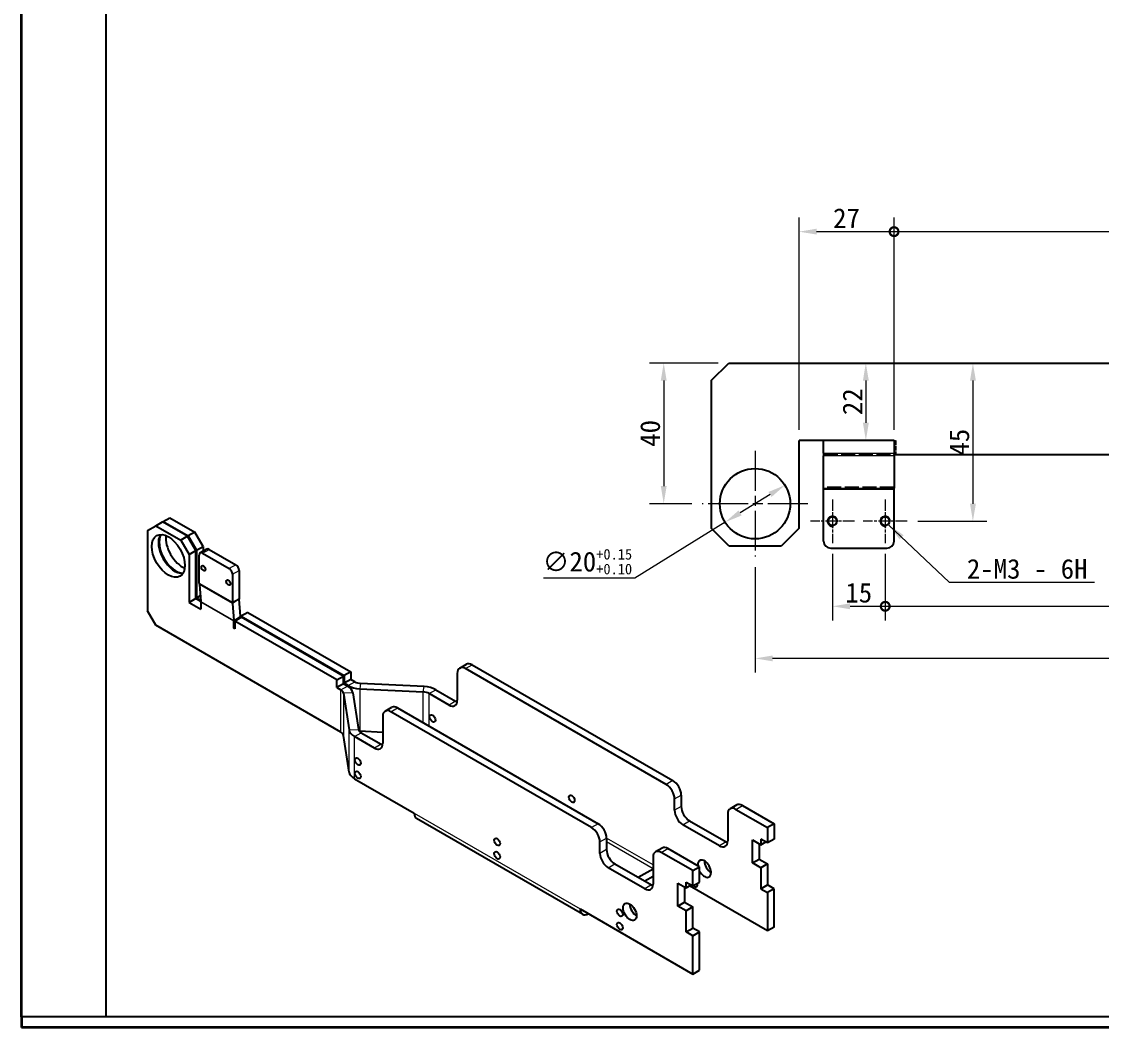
# Model space of a CAD drawing. Header units: millimetres. Extents: x 12 to 829, y 11 to 583.
# Drawn here: x 12 to 318.9, y 11 to 297 of the extents above; entities that cross this region are included whole.
import ezdxf

# ---------------------------------------------------------------- set-up
doc = ezdxf.new("R2010")
doc.units = ezdxf.units.MM
doc.header["$LTSCALE"] = 2
doc.linetypes.add('CHAIN', pattern=[0.3543, 0.2362, -0.0295, 0.0591, -0.0295])
doc.linetypes.add('DASHED', pattern=[0.2067, 0.1654, -0.0413])
for name, color, linetype, lineweight, true_color in [('中心标记 (ISO)', 1, 'CHAIN', 18, 0xff0000), ('尺寸 (ISO)', 7, 'Continuous', 18, 0x008000), ('符号 (ISO)', 7, 'Continuous', 18, 0x008000), ('隐藏 (ISO)', 5, 'DASHED', 18, 0x0000ff), ('隐藏窄的 (ISO)', 5, 'DASHED', 18, 0x0000ff)]:
    doc.layers.add(name, color=color, linetype=linetype, lineweight=lineweight, true_color=true_color)
for name, color, linetype, lineweight in [('可见 (ISO)', 7, 'Continuous', 25), ('可见窄的 (ISO)', 7, 'Continuous', 18), ('图框 (ISO)', 7, 'Continuous', 35)]:
    doc.layers.add(name, color=color, linetype=linetype, lineweight=lineweight)
doc.styles.add('文本样式74', font='SimSun.ttf')
doc.styles.add('最新国标', font='simfang.ttf')
doc.dimstyles.new('默认 (GB)', dxfattribs={"dimscale": 2, "dimtxt": 2.8, "dimasz": 2.5, "dimexe": 2, "dimexo": 1.5, "dimgap": 0.5, "dimtad": 1, "dimtoh": 1, "dimdsep": 46, "dimtxsty": '最新国标', "dimcen": 0.09, "dimdle": 10, "dimclrd": 256, "dimclre": 256, "dimclrt": 256, "dimaunit": 1, "dimadec": 3, "dimazin": 2, "dimtfac": 0.535714, "dimtmove": 0, "dimatfit": 3, "dimfxl": 0, "dimtolj": 1, "dimtzin": 0, "dimlwd": -1, "dimlwe": -1, "dimarcsym": 0})
doc.dimstyles.new('默认 (GB)$7', dxfattribs={"dimscale": 2, "dimtxt": 2.8, "dimasz": 2.5, "dimexe": 2, "dimexo": 1.5, "dimgap": 0.5, "dimtad": 1, "dimtoh": 1, "dimdsep": 46, "dimtxsty": '最新国标', "dimcen": 0.09, "dimdle": 10, "dimclrd": 256, "dimclre": 256, "dimclrt": 256, "dimaunit": 1, "dimadec": 3, "dimazin": 2, "dimtfac": 0.535714, "dimtmove": 0, "dimatfit": 3, "dimfxl": 0, "dimtolj": 1, "dimtzin": 0, "dimlwd": -1, "dimlwe": -1, "dimarcsym": 0})

# ---------------------------------------------------------------- blocks, each defined once
blk = doc.blocks.new('图框 最新国标')
at = {"layer": '图框 (ISO)'}
for p, q in [((6, 7), (6, 291.5)), ((6, 7), (6, 5.5)), ((6, 7), (6, 5.5)), ((414.5, 5.5), (6, 5.5))]:
    blk.add_line(p, q, dxfattribs=at)
at = {"layer": '图框 (ISO)', "color": 7, "linetype": 'Continuous', "lineweight": 25}
for p, q in [((18, 7), (18, 290)), ((413, 7), (6, 7)), ((413, 7), (18, 7))]:
    blk.add_line(p, q, dxfattribs=at)
at = {"layer": '图框 (ISO)', "style": '文本样式74'}
blk.add_attdef('零件代号_001', (44.32, 287.25), '', height=2.5, rotation=180, dxfattribs=at)
blk = doc.blocks.new('_DotSmall')
at = {"color": 0, "linetype": 'ByBlock', "const_width": 0.5}
blk.add_lwpolyline([(-0.0625, 0, 1), (0.0625, 0, 1)], format="xyb", close=True, dxfattribs=at)
blk = doc.blocks.new('*D39')
at = {"layer": 'Defpoints', "color": 0, "transparency": 16777216}
for p in [(242.47, 148.68), (257.47, 148.68), (257.47, 130.74)]:
    blk.add_point(p, dxfattribs=at)
at = {"layer": '尺寸 (ISO)', "color": 116, "true_color": 0x00803f, "transparency": 16777216}
for p, q in [((242.47, 145.68), (242.47, 126.74)), ((257.47, 145.68), (257.47, 126.74)), ((247.47, 130.74), (257.47, 130.74))]:
    blk.add_line(p, q, dxfattribs=at)
blk.add_solid([(247.47, 131.58), (247.47, 129.91), (242.47, 130.74)], dxfattribs=at)
at = {"layer": '尺寸 (ISO)', "color": 116, "true_color": 0x00803f, "transparency": 16777216, "xscale": 5, "yscale": 5, "zscale": 5}
blk.add_blockref('_DotSmall', (257.47, 130.74), dxfattribs=at)
at = {"layer": '尺寸 (ISO)', "transparency": 16777216, "insert": (249.95, 134.57), "char_height": 5.6, "attachment_point": 5, "style": '最新国标'}
blk.add_mtext('\\A1;15', dxfattribs=at)
blk = doc.blocks.new('*D40')
at = {"layer": 'Defpoints', "color": 0, "transparency": 16777216}
for p in [(257.47, 148.68), (556.97, 145.91), (556.97, 130.74)]:
    blk.add_point(p, dxfattribs=at)
at = {"layer": '尺寸 (ISO)', "color": 116, "true_color": 0x00803f, "transparency": 16777216}
for p, q in [((257.47, 145.68), (257.47, 126.74)), ((556.97, 142.91), (556.97, 126.74)), ((257.47, 130.74), (551.97, 130.74))]:
    blk.add_line(p, q, dxfattribs=at)
blk.add_solid([(551.97, 131.58), (551.97, 129.91), (556.97, 130.74)], dxfattribs=at)
at = {"layer": '尺寸 (ISO)', "color": 116, "true_color": 0x00803f, "transparency": 16777216, "xscale": 5, "yscale": 5, "zscale": 5, "rotation": 180}
blk.add_blockref('_DotSmall', (257.47, 130.74), dxfattribs=at)
at = {"layer": '尺寸 (ISO)', "transparency": 16777216, "insert": (407.24, 134.59), "char_height": 5.6, "attachment_point": 5, "style": '最新国标'}
blk.add_mtext('\\A1;299.5', dxfattribs=at)
blk = doc.blocks.new('*D41')
at = {"layer": 'Defpoints', "color": 0, "transparency": 16777216}
for p in [(220.47, 144.91), (556.97, 145.91), (220.47, 115.92)]:
    blk.add_point(p, dxfattribs=at)
at = {"layer": '尺寸 (ISO)', "color": 116, "true_color": 0x00803f, "transparency": 16777216}
for p, q in [((220.47, 141.91), (220.47, 111.92)), ((556.97, 142.91), (556.97, 111.92)), ((551.97, 115.92), (225.47, 115.92))]:
    blk.add_line(p, q, dxfattribs=at)
for points in [[(225.47, 116.75), (225.47, 115.09), (220.47, 115.92)], [(551.97, 116.75), (551.97, 115.09), (556.97, 115.92)]]:
    blk.add_solid(points, dxfattribs=at)
at = {"layer": '尺寸 (ISO)', "transparency": 16777216, "insert": (388.72, 119.77), "char_height": 5.6, "attachment_point": 5, "style": '最新国标'}
blk.add_mtext('\\A1;336.5', dxfattribs=at)
blk = doc.blocks.new('*D42')
at = {"layer": 'Defpoints', "color": 0, "transparency": 16777216}
for p in [(282.39, 199.91), (263.7, 154.91), (282.39, 154.91)]:
    blk.add_point(p, dxfattribs=at)
at = {"layer": '尺寸 (ISO)', "color": 116, "true_color": 0x00803f, "transparency": 16777216}
for p, q in [((282.39, 194.91), (282.39, 159.91)), ((266.7, 154.91), (286.39, 154.91))]:
    blk.add_line(p, q, dxfattribs=at)
for points in [[(281.56, 194.91), (283.23, 194.91), (282.39, 199.91)], [(281.56, 159.91), (283.23, 159.91), (282.39, 154.91)]]:
    blk.add_solid(points, dxfattribs=at)
at = {"layer": '尺寸 (ISO)', "transparency": 16777216, "insert": (278.56, 177.41), "char_height": 5.6, "attachment_point": 5, "rotation": 90, "style": '最新国标'}
blk.add_mtext('\\A1;45', dxfattribs=at)
blk = doc.blocks.new('*D43')
at = {"layer": 'Defpoints', "color": 0, "transparency": 16777216}
for p in [(212.97, 199.91), (194.51, 159.91), (205.47, 159.91)]:
    blk.add_point(p, dxfattribs=at)
at = {"layer": '尺寸 (ISO)', "color": 116, "true_color": 0x00803f, "transparency": 16777216}
for p, q in [((209.97, 199.91), (190.51, 199.91)), ((194.51, 194.91), (194.51, 164.91)), ((202.47, 159.91), (190.51, 159.91))]:
    blk.add_line(p, q, dxfattribs=at)
for points in [[(193.68, 194.91), (195.34, 194.91), (194.51, 199.91)], [(193.68, 164.91), (195.34, 164.91), (194.51, 159.91)]]:
    blk.add_solid(points, dxfattribs=at)
at = {"layer": '尺寸 (ISO)', "transparency": 16777216, "insert": (190.68, 179.91), "char_height": 5.6, "attachment_point": 5, "rotation": 90, "style": '最新国标'}
blk.add_mtext('\\A1;40', dxfattribs=at)
blk = doc.blocks.new('*D58')
at = {"layer": 'Defpoints', "color": 0, "transparency": 16777216}
for p in [(228.97, 165.18), (211.97, 154.65)]:
    blk.add_point(p, dxfattribs=at)
at = {"layer": '尺寸 (ISO)', "color": 116, "true_color": 0x00803f, "transparency": 16777216}
for p, q in [((224.72, 162.54), (216.22, 157.28)), ((211.97, 154.65), (186.29, 138.74)), ((186.29, 138.74), (160.33, 138.74))]:
    blk.add_line(p, q, dxfattribs=at)
for points in [[(224.28, 163.25), (225.16, 161.84), (228.97, 165.18)], [(215.78, 157.99), (216.66, 156.57), (211.97, 154.65)]]:
    blk.add_solid(points, dxfattribs=at)
at = {"layer": '尺寸 (ISO)', "transparency": 16777216, "insert": (172.81, 143.44), "char_height": 5.6, "attachment_point": 5, "style": '最新国标'}
blk.add_mtext('\\A1;∅20{\\H3;\\S+0.15^ +0.10;}', dxfattribs=at)
blk = doc.blocks.new('*D60')
at = {"layer": 'Defpoints', "color": 0, "transparency": 16777216}
for p in [(259.97, 237.27), (232.97, 177.91), (259.97, 177.91)]:
    blk.add_point(p, dxfattribs=at)
at = {"layer": '尺寸 (ISO)', "color": 116, "true_color": 0x00803f, "transparency": 16777216}
for p, q in [((232.97, 180.91), (232.97, 241.27)), ((259.97, 180.91), (259.97, 241.27)), ((237.97, 237.27), (259.97, 237.27))]:
    blk.add_line(p, q, dxfattribs=at)
blk.add_solid([(237.97, 238.11), (237.97, 236.44), (232.97, 237.27)], dxfattribs=at)
at = {"layer": '尺寸 (ISO)', "color": 116, "true_color": 0x00803f, "transparency": 16777216, "xscale": 5, "yscale": 5, "zscale": 5}
blk.add_blockref('_DotSmall', (259.97, 237.27), dxfattribs=at)
at = {"layer": '尺寸 (ISO)', "transparency": 16777216, "insert": (246.47, 241.1), "char_height": 5.6, "attachment_point": 5, "style": '最新国标'}
blk.add_mtext('\\A1;27', dxfattribs=at)
blk = doc.blocks.new('*D61')
at = {"layer": 'Defpoints', "color": 0, "transparency": 16777216}
for p in [(556.97, 237.27), (556.97, 199.91), (259.97, 177.91)]:
    blk.add_point(p, dxfattribs=at)
at = {"layer": '尺寸 (ISO)', "color": 116, "true_color": 0x00803f, "transparency": 16777216}
for p, q in [((259.97, 180.91), (259.97, 241.27)), ((556.97, 202.91), (556.97, 241.27)), ((259.97, 237.27), (551.97, 237.27))]:
    blk.add_line(p, q, dxfattribs=at)
blk.add_solid([(551.97, 238.11), (551.97, 236.44), (556.97, 237.27)], dxfattribs=at)
at = {"layer": '尺寸 (ISO)', "color": 116, "true_color": 0x00803f, "transparency": 16777216, "xscale": 5, "yscale": 5, "zscale": 5, "rotation": 180}
blk.add_blockref('_DotSmall', (259.97, 237.27), dxfattribs=at)
at = {"layer": '尺寸 (ISO)', "transparency": 16777216, "insert": (408.47, 241.1), "char_height": 5.6, "attachment_point": 5, "style": '最新国标'}
blk.add_mtext('\\A1;297', dxfattribs=at)
blk = doc.blocks.new('*D62')
at = {"layer": 'Defpoints', "color": 0, "transparency": 16777216}
for p in [(251.96, 199.91), (251.96, 177.91), (251.96, 177.91)]:
    blk.add_point(p, dxfattribs=at)
at = {"layer": '尺寸 (ISO)', "color": 116, "true_color": 0x00803f, "transparency": 16777216}
blk.add_line((251.96, 194.91), (251.96, 182.91), dxfattribs=at)
for points in [[(251.13, 194.91), (252.8, 194.91), (251.96, 199.91)], [(251.13, 182.91), (252.8, 182.91), (251.96, 177.91)]]:
    blk.add_solid(points, dxfattribs=at)
at = {"layer": '尺寸 (ISO)', "transparency": 16777216, "insert": (248.16, 188.91), "char_height": 5.6, "attachment_point": 5, "rotation": 90, "style": '最新国标'}
blk.add_mtext('\\A1;22', dxfattribs=at)

msp = doc.modelspace()

# ---------------------------------------------------------------- linework, layer by layer
at = {"layer": '中心标记 (ISO)', "ltscale": 23.990969}
for p, q in [((220.4697, 174.9114), (220.4697, 144.9114)), ((235.4697, 159.9114), (205.4697, 159.9114))]:
    msp.add_line(p, q, dxfattribs=at)
at = {"layer": '中心标记 (ISO)', "ltscale": 6.922167}
for p, q in [((242.4697, 161.1409), (242.4697, 148.6819)), ((257.4697, 161.1409), (257.4697, 148.6819)), ((248.6992, 154.9114), (236.2402, 154.9114)), ((263.6992, 154.9114), (251.2402, 154.9114))]:
    msp.add_line(p, q, dxfattribs=at)
at = {"layer": '可见 (ISO)'}
for p, q in [((207.9697, 194.9114), (212.9697, 199.9114)), ((212.9697, 199.9114), (324.4378, 199.9114)), ((207.9697, 194.9114), (207.9697, 152.9114)), ((232.9697, 152.9114), (232.9697, 177.9114)), ((259.9697, 177.9114), (232.9697, 177.9114)), ((239.9697, 174.2607), (239.9697, 177.9114)), ((259.9697, 177.9114), (259.9697, 173.9114)), ((239.9697, 174.2607), (239.9697, 173.5635)), ((239.9697, 164.2974), (239.9697, 173.5635)), ((259.9697, 173.9114), (321.9697, 173.9114)), ((259.9697, 173.5635), (259.9697, 173.9114)), ((259.9697, 173.5635), (259.9697, 164.2974)), ((239.9697, 163.9488), (239.9697, 164.2974)), ((239.9697, 149.2981), (239.9697, 163.9488)), ((259.9697, 163.9488), (259.9697, 164.2974)), ((259.9697, 149.2981), (259.9697, 163.9488)), ((47.824, 152.2753), (50.181, 153.6362)), ((50.181, 153.6362), (52.0666, 154.7248)), ((50.181, 153.6362), (57.2521, 149.5537)), ((52.0666, 154.7248), (52.2777, 154.8467)), ((59.1377, 150.6423), (52.0666, 154.7248)), ((52.2777, 154.8467), (54.1633, 155.9353)), ((52.2777, 154.8467), (59.3487, 150.7642)), ((54.1633, 155.9353), (61.2343, 151.8528)), ((47.824, 152.2753), (47.824, 129.4134)), ((59.1377, 150.6423), (57.2521, 149.5537)), ((61.4947, 146.5599), (59.1377, 150.6423)), ((61.2343, 151.8528), (59.3487, 150.7642)), ((59.3487, 150.7642), (61.7057, 146.6817)), ((63.5914, 147.7704), (61.2343, 151.8528)), ((212.9697, 147.9114), (207.9697, 152.9114)), ((232.9697, 152.9114), (227.9697, 147.9114)), ((57.2521, 149.5537), (59.6091, 145.4712)), ((61.7057, 146.6817), (63.5914, 147.7704)), ((63.5914, 147.7704), (63.5914, 146.3778)), ((212.9697, 147.9114), (227.9697, 147.9114)), ((59.6091, 145.4712), (61.4947, 146.5599)), ((59.6091, 145.4712), (59.6091, 131.8629)), ((61.4947, 132.9516), (61.4947, 146.5599)), ((61.7057, 146.6817), (61.7057, 133.0734)), ((62.5052, 137.325), (62.5052, 145.2998)), ((64.667, 146.9988), (62.7814, 145.9102)), ((63.4481, 145.8441), (70.9905, 141.4895)), ((65.3337, 146.9328), (72.8761, 142.5782)), ((241.9697, 147.2981), (257.9697, 147.2981)), ((71.9333, 139.8565), (71.9333, 131.8817)), ((73.819, 140.9452), (73.819, 132.9703)), ((62.5196, 136.9537), (62.9018, 132.1306)), ((61.4947, 132.9516), (59.6091, 131.8629)), ((62.901, 132.1396), (61.4947, 132.9516)), ((62.778, 133.6925), (61.7057, 133.0734)), ((62.8808, 132.395), (61.7057, 133.0734)), ((74.2083, 127.9616), (73.8261, 132.7847)), ((50.181, 125.3309), (47.824, 129.4134)), ((59.6091, 131.8629), (62.9089, 129.9578)), ((62.9089, 131.945), (62.9089, 129.9578)), ((71.9477, 131.5104), (72.3298, 126.6873)), ((76.3193, 128.9909), (74.4337, 127.9023)), ((76.3193, 128.9909), (105.5464, 112.1167)), ((72.337, 124.5144), (72.337, 126.5016)), ((74.4583, 127.6444), (72.5727, 126.5557)), ((101.5641, 109.8175), (72.5727, 126.5557)), ((72.5727, 126.5557), (72.5727, 124.3784)), ((74.4337, 127.9023), (74.2024, 128.0358)), ((74.2226, 127.5903), (74.2226, 127.5083)), ((74.4337, 127.9023), (103.6607, 111.028)), ((74.4337, 127.6301), (74.4337, 127.9023)), ((103.4497, 110.9062), (74.4583, 127.6444)), ((102.7276, 94.9932), (50.181, 125.3309)), ((72.337, 124.5144), (72.5727, 124.6505)), ((72.5727, 124.3784), (72.337, 124.5144)), ((136.5368, 113.1734), (138.4224, 114.2621)), ((140.0891, 114.097), (197.129, 81.165)), ((101.5641, 109.8175), (103.4497, 110.9062)), ((103.4497, 108.7288), (103.4497, 110.9062)), ((105.5464, 112.1167), (103.6607, 111.028)), ((103.6607, 111.028), (103.6607, 108.8507)), ((105.5464, 112.1167), (105.5464, 109.9393)), ((135.8464, 111.6475), (135.8464, 104.0269)), ((195.2434, 80.0763), (138.2035, 113.0083)), ((101.5641, 107.6402), (101.5641, 109.8175)), ((103.4497, 108.7288), (101.5641, 107.6402)), ((101.5641, 107.6402), (102.7276, 106.9684)), ((104.6132, 108.0571), (103.4497, 108.7288)), ((105.5464, 109.9393), (103.6607, 108.8507)), ((104.8242, 108.1789), (103.6607, 108.8507)), ((106.7099, 109.2676), (105.5464, 109.9393)), ((126.4118, 107.9109), (108.3631, 108.8225)), ((103.4985, 106.014), (105.0776, 95.5935)), ((106.155, 106.1481), (107.7341, 95.7277)), ((108.1307, 107.2888), (126.1794, 106.3771)), ((133.4894, 102.666), (127.8326, 105.932)), ((129.7182, 107.0207), (135.375, 103.7547)), ((115.3236, 100.926), (117.2092, 102.0146)), ((118.8759, 101.8495), (175.9158, 68.9175)), ((114.6332, 99.4001), (114.6332, 91.7794)), ((174.0302, 67.8289), (116.9903, 100.7609)), ((108.1307, 95.3135), (114.6332, 94.985)), ((105.0776, 83.6183), (103.4985, 94.0387)), ((112.2762, 90.4186), (106.6194, 93.6846)), ((108.505, 94.7732), (114.1618, 91.5073)), ((106.6194, 81.7093), (123.5899, 71.9113)), ((199.4861, 77.0825), (199.4861, 73.8165)), ((197.6004, 72.7278), (197.6004, 75.9938)), ((215.2614, 74.2538), (213.3757, 73.1651)), ((216.928, 74.0887), (225.8847, 68.9175)), ((212.6854, 71.6392), (212.6854, 64.0185)), ((215.0424, 73), (223.9991, 67.8289)), ((171.4207, 43.1689), (124.2803, 70.3854)), ((210.3284, 62.6577), (199.9575, 68.6454)), ((201.8431, 69.734), (212.214, 63.7464)), ((225.8847, 68.9175), (223.9991, 67.8289)), ((223.9991, 67.8289), (223.9991, 63.4742)), ((225.8847, 68.9175), (225.8847, 64.5629)), ((178.2728, 64.835), (178.2728, 61.569)), ((223.9991, 63.4742), (222.1135, 64.5629)), ((222.1135, 64.5629), (222.1135, 62.9299)), ((225.8847, 64.5629), (223.9991, 63.4742)), ((176.3872, 60.4804), (176.3872, 63.7464)), ((194.0481, 62.0063), (192.1625, 60.9176)), ((204.6715, 56.6701), (195.7148, 61.8412)), ((219.7564, 57.7587), (219.7564, 64.2907)), ((219.7564, 64.2907), (222.1135, 62.9299)), ((221.6421, 63.202), (221.6421, 58.8474)), ((222.1135, 62.9299), (223.5277, 63.7464)), ((191.4722, 59.3917), (191.4722, 51.7711)), ((202.7859, 55.5814), (193.8292, 60.7526)), ((219.7564, 57.7587), (221.6421, 58.8474)), ((221.6421, 58.8474), (223.9991, 57.4866)), ((189.1152, 50.4103), (178.7443, 56.3979)), ((180.6299, 57.4866), (191.0008, 51.4989)), ((187.2295, 53.6762), (191.4722, 56.1257)), ((202.7859, 55.5814), (204.6715, 56.6701)), ((202.7859, 51.2268), (202.7859, 55.5814)), ((204.6715, 52.3154), (204.6715, 56.6701)), ((222.1135, 56.3979), (219.7564, 57.7587)), ((223.9991, 57.4866), (222.1135, 56.3979)), ((222.1135, 56.3979), (222.1135, 50.4103)), ((223.9991, 57.4866), (223.9991, 51.4989)), ((191.4722, 53.9484), (189.1152, 52.5876)), ((200.9003, 50.6824), (200.9003, 52.3154)), ((200.9003, 52.3154), (202.7859, 51.2268)), ((202.7859, 51.2268), (204.6715, 52.3154)), ((198.5432, 45.5113), (198.5432, 52.0433)), ((198.5432, 52.0433), (200.9003, 50.6824)), ((200.4289, 50.9546), (200.4289, 46.5999)), ((200.9003, 50.6824), (202.3145, 51.4989)), ((223.9991, 38.435), (201.8431, 51.2268)), ((222.1135, 50.4103), (223.9991, 51.4989)), ((222.1135, 50.4103), (223.9991, 49.3216)), ((225.8847, 50.4103), (223.9991, 51.4989)), ((225.8847, 50.4103), (223.9991, 49.3216)), ((223.9991, 49.3216), (223.9991, 38.435)), ((225.8847, 39.5236), (225.8847, 50.4103)), ((198.5432, 45.5113), (200.4289, 46.5999)), ((200.4289, 46.5999), (202.7859, 45.2391)), ((170.7304, 44.6948), (202.7859, 26.1875)), ((200.9003, 44.1505), (198.5432, 45.5113)), ((202.7859, 45.2391), (200.9003, 44.1505)), ((200.9003, 38.1628), (200.9003, 44.1505)), ((202.7859, 39.2515), (202.7859, 45.2391)), ((200.9003, 38.1628), (202.7859, 39.2515)), ((202.7859, 37.0741), (200.9003, 38.1628)), ((204.6715, 38.1628), (202.7859, 39.2515)), ((202.7859, 37.0741), (204.6715, 38.1628)), ((202.7859, 26.1875), (202.7859, 37.0741)), ((204.6715, 27.2762), (204.6715, 38.1628)), ((225.8847, 39.5236), (223.9991, 38.435)), ((202.7859, 26.1875), (204.6715, 27.2762))]:
    msp.add_line(p, q, dxfattribs=at)
for centre, radius in [((220.4697, 159.9114), 10), ((242.4697, 154.9114), 1.2295), ((257.4697, 154.9114), 1.2295)]:
    msp.add_circle(centre, radius, dxfattribs=at)
for centre, start, end in [((241.9697, 149.2981), 180, 270), ((257.9697, 149.2981), 270, 0)]:
    msp.add_arc(centre, 2, start, end, dxfattribs=at)
for centre, major_axis in [((53.7165, 145.0629), (-3.3333, 5.7735)), ((63.6838, 141.5639), (-0.4098, 0.7099)), ((70.7548, 137.4814), (-0.4098, 0.7099)), ((128.7754, 98.8557), (-0.5833, 1.0104)), ((107.5622, 86.6083), (-0.5833, 1.0104)), ((107.5622, 82.798), (-0.5833, 1.0104)), ((168.3734, 75.9938), (-0.5833, 1.0104)), ((147.1601, 63.7464), (-0.5833, 1.0104)), ((147.1601, 59.9361), (-0.5833, 1.0104)), ((184.8725, 43.8783), (-1.35, 2.3383)), ((182.0441, 43.6061), (-0.5833, 1.0104)), ((182.0441, 39.7958), (-0.5833, 1.0104))]:
    msp.add_ellipse(centre, major_axis=major_axis, ratio=0.57735027, dxfattribs=at)
for centre, major_axis, start_param, end_param in [((55.6022, 146.1516), (-3.3333, 5.7735), 0.28675655, 2.8548361), ((55.8132, 146.2734), (3.3333, -5.7735), 3.4615196, 5.96325836), ((57.6988, 147.3621), (3.3333, -5.7735), 3.7817728, 5.64300516), ((63.4481, 144.7555), (-0.6667, 1.1547), 5.49778714, 7.06858347), ((65.3337, 145.8441), (-0.6667, 1.1547), 5.49778714, 6.28318531), ((70.9905, 140.4008), (0.6667, -1.1547), 0.78539816, 2.35619449), ((72.8761, 141.4895), (-0.6667, 1.1547), 3.92699082, 5.49778714), ((66.2765, 139.5023), (2.6667, 4.6188), 2.35619449, 2.44346095), ((61.0233, 130.8563), (-1.3333, -2.3094), 2.35619449, 2.44346095), ((75.7046, 134.059), (-1.3333, -2.3094), 5.49778714, 5.58505361), ((75.7046, 134.059), (-2.6667, -4.6188), 5.49778714, 5.58505361), ((70.4514, 125.413), (-1.3333, -2.3094), 2.35619449, 2.44346095), ((70.4514, 125.413), (2.6667, 4.6188), 5.49778714, 5.58505361), ((138.2035, 110.2867), (-1.6667, 2.8868), 5.49778714, 7.06858347), ((140.0891, 111.3753), (-1.6667, 2.8868), 5.49778714, 6.28318531), ((100.842, 105.8798), (5.3333, 0), 0.08726646, 0.78539816), ((108.5955, 110.3563), (-5.3333, 0), 0.78539816, 1.48352986), ((108.5955, 110.3563), (-2.6667, 0), 0.78539816, 1.48352986), ((125.9469, 104.8434), (-5.3333, 0), 3.92699082, 4.62512252), ((100.842, 105.8798), (2.6667, 0), 0.08726646, 0.78539816), ((125.9469, 104.8434), (2.6667, 0), 0.78539816, 1.48352986), ((116.9903, 98.0392), (-1.6667, 2.8868), 5.49778714, 7.06858347), ((118.8759, 99.1279), (-1.6667, 2.8868), 5.49778714, 6.28318531), ((133.4894, 105.3877), (1.6667, -2.8868), 5.49778714, 7.06858347), ((135.375, 106.4764), (-1.6667, 2.8868), 2.35619449, 2.54032844), ((110.3906, 95.8619), (-5.3333, 0), 0.08726646, 0.78539816), ((110.3906, 95.8619), (-2.6667, 0), 0.08726646, 0.78539816), ((108.5955, 98.381), (-5.3333, 0), 1.43790487, 1.48352986), ((100.842, 93.9045), (2.6667, 0), 0.08726646, 0.78539816), ((112.2762, 93.1402), (1.6667, -2.8868), 5.49778714, 7.06858347), ((114.1618, 94.2289), (-1.6667, 2.8868), 2.35619449, 2.54032844), ((110.3906, 83.8866), (-5.3333, 0), 0.08726646, 0.78539816), ((195.2434, 77.3546), (1.6667, -2.8868), 0.78539816, 2.35619449), ((197.129, 78.4433), (-1.6667, 2.8868), 3.92699082, 5.49778714), ((201.8431, 72.4557), (-1.6667, 2.8868), 0.78539816, 2.35619449), ((215.0424, 70.2783), (-1.6667, 2.8868), 5.49778714, 7.06858347), ((216.928, 71.367), (-1.6667, 2.8868), 5.49778714, 6.28318531), ((125.9469, 73.2722), (-1.6667, -2.8868), 5.49778714, 6.28318531), ((199.9575, 71.367), (1.6667, -2.8868), 3.92699082, 5.49778714), ((174.0302, 65.1072), (1.6667, -2.8868), 0.78539816, 2.35619449), ((175.9158, 66.1959), (-1.6667, 2.8868), 3.92699082, 5.49778714), ((180.6299, 60.2082), (-1.6667, 2.8868), 0.78539816, 2.35619449), ((195.7148, 59.1196), (-1.6667, 2.8868), 5.49778714, 6.28318531), ((210.3284, 65.3794), (1.6667, -2.8868), 5.49778714, 7.06858347), ((212.214, 66.468), (-1.6667, 2.8868), 2.35619449, 2.54032844), ((178.7443, 59.1196), (1.6667, -2.8868), 3.92699082, 5.49778714), ((193.8292, 58.0309), (-1.6667, 2.8868), 5.49778714, 7.06858347), ((206.0857, 56.1257), (-1.35, 2.3383), 1.52202217, 7.19235604), ((207.9713, 57.2144), (1.35, -2.3383), 3.91472011, 5.51005785), ((189.1152, 53.1319), (1.6667, -2.8868), 5.49778714, 7.06858347), ((191.0008, 54.2206), (-1.6667, 2.8868), 2.35619449, 2.54032844), ((203.2573, 52.0433), (0.5833, -1.0104), 5.12834107, 7.43802955), ((186.7581, 44.967), (1.35, -2.3383), 3.91472011, 5.51005785), ((173.0874, 46.0556), (-1.6667, -2.8868), 5.49778714, 7.06858347)]:
    msp.add_ellipse(centre, major_axis=major_axis, ratio=0.57735027, start_param=start_param, end_param=end_param, dxfattribs=at)
at = {"layer": '可见窄的 (ISO)'}
for p, q in [((239.9697, 174.2607), (259.9697, 174.2607)), ((259.9697, 173.5635), (239.9697, 173.5635)), ((239.9697, 164.2974), (259.9697, 164.2974)), ((259.9697, 163.9488), (239.9697, 163.9488)), ((63.4481, 145.8441), (65.3337, 146.9328)), ((72.8761, 142.5782), (70.9905, 141.4895)), ((71.9333, 139.8565), (73.819, 140.9452)), ((62.5052, 137.325), (71.9333, 131.8817)), ((71.9477, 131.5104), (62.5196, 136.9537)), ((62.9018, 132.1306), (72.3298, 126.6873)), ((71.9333, 131.8817), (73.819, 132.9703)), ((73.8261, 132.7847), (71.9477, 131.5104)), ((72.337, 126.5016), (62.9089, 131.945)), ((72.3298, 126.6873), (74.2083, 127.9616)), ((74.2226, 127.5903), (72.337, 126.5016)), ((138.2035, 113.0083), (140.0891, 114.097)), ((102.7276, 106.9684), (104.6132, 108.0571)), ((104.8242, 108.1789), (106.7099, 109.2676)), ((104.8242, 107.928), (104.8242, 108.1789)), ((108.3631, 108.8225), (108.1307, 107.2888)), ((126.1794, 106.3771), (126.4118, 107.9109)), ((102.7276, 94.9932), (102.7276, 106.9684)), ((106.155, 106.1481), (103.4985, 106.014)), ((103.4985, 106.014), (103.4985, 94.0387)), ((108.1307, 107.2888), (108.1307, 95.3135)), ((126.1794, 97.6329), (126.1794, 106.3771)), ((127.8326, 105.932), (129.7182, 107.0207)), ((127.8326, 96.6784), (127.8326, 105.932)), ((116.9903, 100.7609), (118.8759, 101.8495)), ((135.375, 103.7547), (133.4894, 102.666)), ((105.0776, 95.5935), (107.7341, 95.7277)), ((105.0776, 83.6183), (105.0776, 95.5935)), ((106.6194, 93.6846), (108.505, 94.7732)), ((106.6194, 81.7093), (106.6194, 93.6846)), ((114.1618, 91.5073), (112.2762, 90.4186)), ((197.129, 81.165), (195.2434, 80.0763)), ((197.6004, 75.9938), (199.4861, 77.0825)), ((199.4861, 73.8165), (197.6004, 72.7278)), ((215.0424, 73), (216.928, 74.0887)), ((123.5899, 71.9113), (170.7304, 44.6948)), ((175.9158, 68.9175), (174.0302, 67.8289)), ((199.9575, 68.6454), (201.8431, 69.734)), ((176.3872, 63.7464), (178.2728, 64.835)), ((191.4722, 57.2144), (178.2728, 64.835)), ((178.2728, 61.569), (176.3872, 60.4804)), ((191.4722, 56.1257), (178.2728, 63.7464)), ((193.8292, 60.7526), (195.7148, 61.8412)), ((212.214, 63.7464), (210.3284, 62.6577)), ((178.7443, 56.3979), (180.6299, 57.4866)), ((191.0008, 51.4989), (189.1152, 50.4103))]:
    msp.add_line(p, q, dxfattribs=at)
for centre in [(242.4697, 154.9114), (257.4697, 154.9114)]:
    msp.add_arc(centre, 1.5, 10, 280, dxfattribs=at)
at = {"layer": '隐藏 (ISO)', "ltscale": 0.476074}
msp.add_line((259.9697, 177.9114), (260.4697, 177.9114), dxfattribs=at)
at = {"layer": '隐藏 (ISO)', "ltscale": 3.809293}
msp.add_line((260.4697, 177.9114), (260.4697, 173.9114), dxfattribs=at)
at = {"layer": '隐藏窄的 (ISO)', "ltscale": 12.094824}
for p, q in [((239.9697, 173.9121), (259.9697, 173.9121)), ((259.9697, 164.646), (239.9697, 164.646))]:
    msp.add_line(p, q, dxfattribs=at)

# ---------------------------------------------------------------- block references
at = {"xscale": 2, "yscale": 2, "zscale": 2}
msp.add_blockref('图框 最新国标', (0, 0), dxfattribs=at)

# ---------------------------------------------------------------- texts
at = {"layer": '符号 (ISO)', "insert": (280.6761, 138.4994), "char_height": 5.6, "width": 38.10358, "attachment_point": 7, "line_spacing_factor": 0.49, "style": '最新国标'}
msp.add_mtext('2-M3 - 6H', dxfattribs=at)

# ---------------------------------------------------------------- dimensions: what is measured, and where the dimension line sits
at = {"layer": '尺寸 (ISO)', "color": 116, "true_color": 0x00803f}
for base, p1, p2, angle, override, picture, middle in [((259.9697, 237.2724), (232.9697, 177.9114), (259.9697, 177.9114), 180, {"dimgap": 0.5, "dimtoh": 0, "dimdec": 2, "dimblk2": 'DotSmall', "dimsah": 1, "dimdle": 0, "dimtol": 0, "dimlim": 0, "dimtp": 0, "dimtm": 0, "dimtdec": 2, "dimtofl": 0, "dimatfit": 1}, '*D60', (246.4697, 237.2724)), ((556.9697, 237.2724), (259.9697, 177.9114), (556.9697, 199.9114), 180, {"dimgap": 0.5, "dimtoh": 0, "dimdec": 2, "dimblk1": 'DotSmall', "dimsah": 1, "dimdle": 0, "dimtol": 0, "dimlim": 0, "dimtp": 0, "dimtm": 0, "dimtdec": 2, "dimtofl": 0, "dimatfit": 1}, '*D61', (408.4697, 237.2724)), ((194.5105, 159.9114), (212.9697, 199.9114), (205.4697, 159.9114), 270, {"dimgap": 0.5, "dimtoh": 0, "dimdec": 2, "dimtol": 0, "dimlim": 0, "dimtp": 0, "dimtm": 0, "dimtdec": 2, "dimtofl": 0, "dimatfit": 1}, '*D43', (194.5105, 179.9114)), ((251.965, 177.9114), (251.965, 199.9114), (251.965, 177.9114), 270, {"dimgap": 0.5, "dimtoh": 0, "dimdec": 2, "dimse1": 1, "dimse2": 1, "dimtol": 0, "dimlim": 0, "dimtp": 0, "dimtm": 0, "dimtdec": 2, "dimtofl": 0, "dimatfit": 1}, '*D62', (251.965, 188.9114)), ((282.3943, 154.9114), (282.3943, 199.9114), (263.6992, 154.9114), 90, {"dimgap": 0.5, "dimtoh": 0, "dimdec": 2, "dimse1": 1, "dimtol": 0, "dimlim": 0, "dimtp": 0, "dimtm": 0, "dimtdec": 2, "dimtofl": 0, "dimatfit": 1}, '*D42', (282.3943, 177.4114)), ((257.4697, 130.7427), (242.4697, 148.6819), (257.4697, 148.6819), 180, {"dimgap": 0.5, "dimtoh": 0, "dimdec": 2, "dimblk2": 'DotSmall', "dimsah": 1, "dimdle": 0, "dimtol": 0, "dimlim": 0, "dimtp": 0, "dimtm": 0, "dimtdec": 2, "dimtofl": 0, "dimatfit": 1}, '*D39', (249.9497, 130.7427)), ((556.9697, 130.7427), (257.4697, 148.6819), (556.9697, 145.9114), 180, {"dimgap": 0.5, "dimtoh": 0, "dimdec": 2, "dimblk1": 'DotSmall', "dimsah": 1, "dimdle": 0, "dimtol": 0, "dimlim": 0, "dimtp": 0, "dimtm": 0, "dimtdec": 2, "dimtofl": 0, "dimatfit": 1}, '*D40', (407.2397, 130.7427)), ((220.4697, 115.9213), (556.9697, 145.9114), (220.4697, 144.9114), 180, {"dimgap": 0.5, "dimtoh": 0, "dimdec": 2, "dimtol": 0, "dimlim": 0, "dimtp": 0, "dimtm": 0, "dimtdec": 2, "dimtofl": 0, "dimatfit": 1}, '*D41', (388.7197, 115.9213))]:
    dim = msp.add_linear_dim(base=base, p1=p1, p2=p2, angle=angle, dimstyle='默认 (GB)', override=override, dxfattribs=at)
    dim.commit()
    dim.dimension.update_dxf_attribs({"geometry": picture, "text_midpoint": middle, "dimtype": 160})
dim = msp.add_diameter_dim_2p(p1=(228.9713, 165.1766), p2=(211.968, 154.6462), dimstyle='默认 (GB)', override={"dimgap": 0.5, "dimtih": 1, "dimdec": 2, "dimlfac": 1, "dimtol": 1, "dimlim": 0, "dimtp": 0.15, "dimtm": -0.1, "dimtdec": 2, "dimatfit": 2}, dxfattribs=at)
dim.commit()
dim.dimension.update_dxf_attribs({"geometry": '*D58', "text_midpoint": (172.8059, 138.7409), "dimtype": 163})

# ---------------------------------------------------------------- leaders
at = {"layer": '符号 (ISO)', "annotation_type": 0, "has_hookline": 1, "hookline_direction": 0, "text_width": 36.288}
msp.add_leader([(258.4917, 153.8135), (275.6761, 137.566), (280.6761, 137.566)], dimstyle='默认 (GB)$7', override={"dimgap": 0, "dimtad": 1}, dxfattribs=at)

doc.saveas('drawing.dxf')
